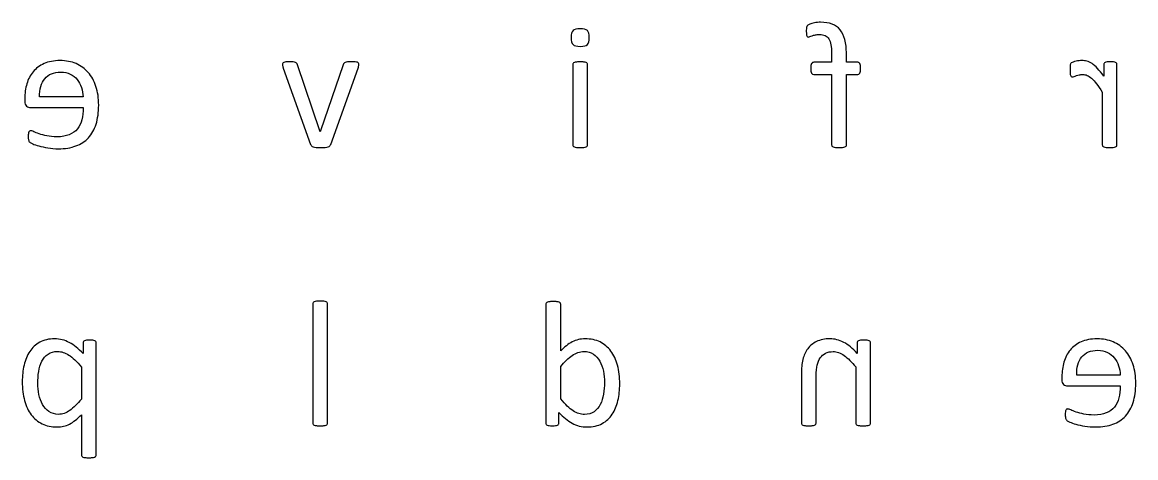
# Model space of a CAD drawing. Extents: x 4 to 604, y -23 to 293.
# Drawn here: x 454 to 518.4, y 33.3 to 58.5 of the extents above; entities that cross this region are included whole.
import ezdxf

# ---------------------------------------------------------------- set-up
doc = ezdxf.new("R2010")
doc.units = 0
doc.layers.add('Layer_1', color=7, linetype='CONTINUOUS')

msp = doc.modelspace()

# ---------------------------------------------------------------- linework, layer by layer
at = {"layer": 'Layer_1', "color": 1}
for p, q in [((499.360134, 57.945436), (499.360472, 57.945453)), ((485.766872, 57.605118), (485.766872, 57.605118)), ((500.824444, 56.676912), (500.824444, 56.171567)), ((501.680028, 56.171567), (501.680028, 56.651131)), ((469.08291, 56.047799), (469.08243, 56.047827)), ((471.243124, 52.206159), (469.94905, 56.03235)), ((472.588788, 56.03235), (471.279248, 52.206159)), ((485.864803, 56.037515), (485.864803, 51.396579)), ((486.715449, 51.396579), (486.715449, 56.037515)), ((500.824444, 56.171567), (499.78818, 56.171567)), ((502.334756, 56.171567), (501.680028, 56.171567)), ((516.552095, 56.037517), (516.552095, 55.362002)), ((517.320332, 51.396582), (517.320332, 56.037517)), ((469.123917, 55.83125), (470.706676, 51.422363)), ((471.87183, 51.422354), (473.449452, 55.831241)), ((499.788095, 55.465128), (500.824359, 55.465128)), ((500.824359, 55.465128), (500.824359, 51.396576)), ((501.680141, 51.396576), (501.680141, 55.465128)), ((501.680141, 55.465128), (502.334869, 55.465128)), ((514.608346, 55.733279), (514.608628, 55.733273)), ((454.187362, 54.072867), (454.187278, 53.918153)), ((457.559015, 54.170826), (455.043117, 54.170826)), ((516.469658, 54.449286), (516.469658, 51.396582)), ((454.517252, 53.546878), (457.559015, 53.546878)), ((471.258646, 52.144276), (471.243124, 52.206159)), ((471.279248, 52.206159), (471.258646, 52.144276)), ((470.834579, 42.190592), (470.834579, 35.301381)), ((471.685225, 35.301381), (471.685225, 42.190592)), ((484.306372, 42.169964), (484.306287, 35.301381)), ((485.162154, 39.473065), (485.162154, 42.169964)), ((457.561075, 39.942316), (457.561075, 39.318368)), ((458.30871, 33.460476), (458.30871, 39.942316)), ((502.302103, 39.942316), (502.302103, 39.328683)), ((503.07034, 35.301381), (503.07034, 39.942316)), ((457.458036, 38.534564), (457.458036, 36.688506)), ((485.162126, 36.709131), (485.162126, 38.565507)), ((499.074722, 38.132352), (499.074863, 35.301381)), ((499.925481, 35.301381), (499.925481, 38.018907)), ((502.219694, 38.544879), (502.219694, 35.301381)), ((514.134834, 37.977669), (514.134721, 37.822957)), ((517.506458, 38.075628), (514.99056, 38.075628)), ((454.039845, 37.694041), (454.039901, 37.694041)), ((454.936973, 37.596068), (454.936973, 37.596068)), ((514.464695, 37.451683), (517.506458, 37.451683)), ((457.458036, 35.780944), (457.458036, 33.460476)), ((485.064167, 35.301381), (485.064167, 35.915017))]:
    msp.add_line(p, q, dxfattribs=at)
for points in [[(485.877701, 58.004753), (485.803815, 57.934274), (485.766872, 57.801062), (485.766872, 57.605118)], [(486.287572, 58.110465), (486.088238, 58.110459), (485.951586, 58.075218), (485.877701, 58.004753)], [(486.705148, 58.002176), (486.629569, 58.07436), (486.490349, 58.110459), (486.287572, 58.110465)], [(486.818601, 57.594803), (486.818601, 57.794184), (486.780784, 57.929975), (486.705148, 58.002176)], [(499.367754, 58.113025), (499.362674, 58.066608), (499.360134, 58.010745), (499.360134, 57.945436)], [(499.360472, 57.945453), (499.360472, 57.880129), (499.363859, 57.827704), (499.370632, 57.788176)], [(499.396117, 58.231626), (499.382288, 58.198961), (499.372975, 58.159428), (499.367754, 58.113025)], [(499.447679, 58.311554), (499.427077, 58.290924), (499.409861, 58.264279), (499.396117, 58.231626)], [(499.571405, 58.381167), (499.509542, 58.355372), (499.468309, 58.332173), (499.447679, 58.311554)], [(499.834323, 58.453362), (499.720926, 58.43101), (499.633268, 58.406942), (499.571405, 58.381167)], [(500.1849, 58.486879), (500.064645, 58.48687), (499.947748, 58.475703), (499.834323, 58.453362)], [(500.847416, 58.381167), (500.660077, 58.451635), (500.439238, 58.48687), (500.1849, 58.486879)], [(501.313986, 58.053724), (501.19026, 58.201541), (501.034727, 58.310688), (500.847416, 58.381167)], [(501.589802, 57.48392), (501.52966, 57.715961), (501.437712, 57.905893), (501.313986, 58.053724)], [(485.766872, 57.605118), (485.766872, 57.405722), (485.80469, 57.269934), (485.880269, 57.197747)], [(486.707744, 57.195168), (486.78163, 57.265636), (486.818601, 57.398847), (486.818601, 57.594803)], [(499.370632, 57.788176), (499.377406, 57.748636), (499.385308, 57.716836), (499.393774, 57.692782)], [(499.393774, 57.692782), (499.402241, 57.668708), (499.41353, 57.652379), (499.427274, 57.643791)], [(499.427274, 57.643791), (499.441103, 57.635183), (499.458206, 57.630893), (499.478836, 57.630893)], [(499.478836, 57.630893), (499.502825, 57.630888), (499.532966, 57.638626), (499.569034, 57.654092)], [(499.569034, 57.654092), (499.605131, 57.669558), (499.64896, 57.686745), (499.700522, 57.70566)], [(499.700522, 57.70566), (499.752084, 57.724568), (499.813072, 57.741747), (499.883543, 57.757227)], [(499.883543, 57.757227), (499.954014, 57.772693), (500.035632, 57.780426), (500.128427, 57.780426)], [(500.128427, 57.780426), (500.255596, 57.78042), (500.363885, 57.759795), (500.453237, 57.718546)], [(500.453237, 57.718546), (500.542588, 57.677285), (500.614781, 57.612831), (500.669758, 57.525176)], [(500.669758, 57.525176), (500.724763, 57.437506), (500.764274, 57.324058), (500.788347, 57.184835)], [(501.680028, 56.651131), (501.680028, 56.974272), (501.649944, 57.251869), (501.589802, 57.48392)], [(485.880269, 57.197747), (485.955904, 57.125546), (486.095068, 57.089453), (486.297873, 57.089458)], [(486.297873, 57.089458), (486.497235, 57.089453), (486.633859, 57.124688), (486.707744, 57.195168)], [(500.788347, 57.184835), (500.812336, 57.045607), (500.824444, 56.876296), (500.824444, 56.676912)], [(455.298415, 56.094253), (455.042355, 55.977365), (454.831817, 55.820091), (454.666858, 55.622425)], [(456.228986, 56.269577), (455.864637, 56.269572), (455.554475, 56.211132), (455.298415, 56.094253)], [(457.151825, 56.091673), (456.876884, 56.210271), (456.569262, 56.269572), (456.228986, 56.269577)], [(457.855546, 55.58117), (457.661377, 55.8029), (457.426794, 55.973066), (457.151825, 56.091673)], [(469.08243, 56.047827), (469.08243, 56.034083), (469.08243, 56.019461), (469.085253, 56.003995)], [(469.100972, 56.117412), (469.088837, 56.098503), (469.08291, 56.075296), (469.08291, 56.047799)], [(469.085253, 56.003995), (469.088075, 55.988529), (469.089486, 55.972191), (469.092873, 55.95501)], [(469.162836, 56.1664), (469.133626, 56.152656), (469.112995, 56.136315), (469.100972, 56.117412)], [(469.284022, 56.192195), (469.23246, 56.188752), (469.192074, 56.180172), (469.162836, 56.1664)], [(469.479912, 56.19736), (469.400862, 56.197357), (469.335556, 56.195666), (469.284022, 56.192195)], [(469.704166, 56.189627), (469.647468, 56.194763), (469.572735, 56.19736), (469.479912, 56.19736)], [(469.838222, 56.161266), (469.805597, 56.17501), (469.760893, 56.184465), (469.704166, 56.189627)], [(469.912982, 56.109699), (469.895767, 56.130329), (469.870875, 56.147508), (469.838222, 56.161266)], [(469.94905, 56.03235), (469.942277, 56.063284), (469.930141, 56.089068), (469.912982, 56.109699)], [(472.632588, 56.109699), (472.617066, 56.089068), (472.602532, 56.063284), (472.588788, 56.03235)], [(472.704753, 56.161266), (472.6721, 56.147522), (472.648082, 56.130321), (472.632588, 56.109699)], [(472.843973, 56.189627), (472.783831, 56.184462), (472.737406, 56.175008), (472.704753, 56.161266)], [(473.083692, 56.19736), (472.984012, 56.197357), (472.904114, 56.19482), (472.843973, 56.189627)], [(473.282179, 56.192195), (473.228896, 56.195638), (473.162771, 56.197331), (473.083692, 56.19736)], [(473.41107, 56.168996), (473.378417, 56.181019), (473.335463, 56.188752), (473.282179, 56.192195)], [(473.480694, 56.120008), (473.466866, 56.140639), (473.443752, 56.156962), (473.41107, 56.168996)], [(473.501297, 56.047819), (473.501297, 56.075307), (473.494523, 56.099381), (473.480694, 56.120008)], [(473.482952, 55.93953), (473.491419, 55.970464), (473.496781, 55.993669), (473.498474, 56.009146)], [(473.498474, 56.009146), (473.501297, 56.024611), (473.501297, 56.0375), (473.501297, 56.047819)], [(485.885405, 56.104548), (485.871576, 56.083918), (485.864803, 56.061571), (485.864803, 56.037515)], [(485.952433, 56.156116), (485.921502, 56.142371), (485.89915, 56.12517), (485.885405, 56.104548)], [(486.081324, 56.187056), (486.026319, 56.180169), (485.983365, 56.169868), (485.952433, 56.156116)], [(486.292708, 56.197357), (486.206772, 56.197354), (486.136301, 56.193914), (486.081324, 56.187056)], [(486.498928, 56.187056), (486.443923, 56.193914), (486.375174, 56.197357), (486.292708, 56.197357)], [(486.630387, 56.156116), (486.597734, 56.16986), (486.553905, 56.180161), (486.498928, 56.187056)], [(486.697387, 56.104548), (486.685251, 56.125178), (486.663012, 56.142357), (486.630387, 56.156116)], [(486.715449, 56.037515), (486.715449, 56.06156), (486.709522, 56.083918), (486.697387, 56.104548)], [(499.666994, 56.091653), (499.651472, 56.062426), (499.639618, 56.025472), (499.630926, 55.980785)], [(499.718556, 56.153533), (499.699647, 56.141511), (499.682488, 56.120869), (499.666994, 56.091653)], [(499.78818, 56.171567), (499.760804, 56.171562), (499.737465, 56.165556), (499.718556, 56.153533)], [(502.406948, 56.153533), (502.386346, 56.165556), (502.362272, 56.171567), (502.334756, 56.171567)], [(502.45851, 56.091653), (502.444681, 56.120869), (502.427579, 56.141497), (502.406948, 56.153533)], [(502.489442, 55.980785), (502.482668, 56.025472), (502.472226, 56.062426), (502.45851, 56.091653)], [(514.621328, 56.027205), (514.616248, 56.003131), (514.612862, 55.967899), (514.611168, 55.921493)], [(514.639391, 56.086506), (514.632617, 56.07104), (514.626408, 56.051264), (514.621328, 56.027205)], [(514.680623, 56.135494), (514.660021, 56.118306), (514.646249, 56.101971), (514.639391, 56.086506)], [(514.786316, 56.187061), (514.736475, 56.169874), (514.701254, 56.152678), (514.680623, 56.135494)], [(514.953871, 56.23347), (514.892036, 56.219726), (514.836156, 56.204243), (514.786316, 56.187061)], [(515.131756, 56.26183), (515.075029, 56.256666), (515.015734, 56.247211), (514.953871, 56.23347)], [(515.283817, 56.269563), (515.239141, 56.269558), (515.188482, 56.267023), (515.131756, 56.26183)], [(515.580263, 56.230888), (515.482332, 56.256654), (515.383526, 56.269558), (515.283817, 56.269563)], [(515.876709, 56.091659), (515.777028, 56.158692), (515.678251, 56.205101), (515.580263, 56.230888)], [(516.193786, 55.815784), (516.082082, 55.932661), (515.976418, 56.02462), (515.876709, 56.091659)], [(516.570158, 56.10713), (516.558022, 56.088221), (516.552095, 56.065014), (516.552095, 56.037517)], [(516.629424, 56.158695), (516.602049, 56.143229), (516.58218, 56.126034), (516.570158, 56.10713)], [(516.745446, 56.189635), (516.695605, 56.184471), (516.656913, 56.174169), (516.629424, 56.158695)], [(516.933603, 56.197368), (516.857996, 56.197365), (516.795286, 56.194828), (516.745446, 56.189635)], [(517.124386, 56.189635), (517.076267, 56.194772), (517.012654, 56.197368), (516.933603, 56.197368)], [(517.242947, 56.158695), (517.211987, 56.174161), (517.172476, 56.184462), (517.124386, 56.189635)], [(517.30481, 56.10713), (517.29465, 56.126039), (517.273879, 56.143221), (517.242947, 56.158695)], [(517.320332, 56.037517), (517.320332, 56.065006), (517.315252, 56.088216), (517.30481, 56.10713)], [(454.666858, 55.622425), (454.501871, 55.424751), (454.380741, 55.192702), (454.303384, 54.926284)], [(455.339563, 55.22277), (455.547532, 55.47716), (455.856001, 55.604354), (456.264998, 55.60436)], [(456.264998, 55.60436), (456.474632, 55.604354), (456.658557, 55.564821), (456.816629, 55.485759)], [(456.816629, 55.485759), (456.974758, 55.406686), (457.107064, 55.301835), (457.213631, 55.171205)], [(458.301513, 54.771584), (458.198418, 55.089572), (458.049771, 55.359433), (457.855546, 55.58117)], [(469.092873, 55.95501), (469.096259, 55.937822), (469.100493, 55.918905), (469.105855, 55.898286)], [(469.105855, 55.898286), (469.110935, 55.877655), (469.117144, 55.855309), (469.123917, 55.83125)], [(473.449452, 55.831241), (473.463281, 55.872491), (473.474288, 55.908584), (473.482952, 55.93953)], [(499.630926, 55.980785), (499.622177, 55.936092), (499.617944, 55.88109), (499.617944, 55.815778)], [(499.617944, 55.815778), (499.617944, 55.692012), (499.633466, 55.602633), (499.664341, 55.547633)], [(499.664341, 55.547633), (499.695272, 55.492625), (499.736533, 55.465123), (499.788095, 55.465128)], [(502.334869, 55.465128), (502.389874, 55.465123), (502.431135, 55.492617), (502.458623, 55.547633)], [(502.458623, 55.547633), (502.485999, 55.602633), (502.499884, 55.692012), (502.499884, 55.815778)], [(502.499884, 55.815778), (502.499884, 55.88109), (502.496497, 55.936092), (502.489442, 55.980785)], [(514.611168, 55.921493), (514.608346, 55.875082), (514.608346, 55.812341), (514.608346, 55.733279)], [(514.608628, 55.733273), (514.608628, 55.657641), (514.611451, 55.594042), (514.613708, 55.54248)], [(514.613708, 55.54248), (514.617095, 55.490909), (514.623868, 55.450518), (514.634311, 55.421302)], [(514.634311, 55.421302), (514.644471, 55.392072), (514.657453, 55.369732), (514.672947, 55.354263)], [(514.672947, 55.354263), (514.688469, 55.338797), (514.70989, 55.331064), (514.737406, 55.331064)], [(514.737406, 55.331064), (514.764782, 55.331059), (514.798423, 55.338797), (514.837934, 55.354263)], [(514.837934, 55.354263), (514.877473, 55.369729), (514.922149, 55.385197), (514.971961, 55.400674)], [(514.971961, 55.400674), (515.021802, 55.41614), (515.077682, 55.430751), (515.139545, 55.444504)], [(515.139545, 55.444504), (515.201408, 55.458248), (515.268408, 55.465134), (515.3406, 55.465134)], [(515.3406, 55.465134), (515.426537, 55.465128), (515.510724, 55.447947), (515.593217, 55.413566)], [(515.593217, 55.413566), (515.675711, 55.379186), (515.762522, 55.322465), (515.853567, 55.243401)], [(516.552095, 55.362002), (516.424926, 55.547636), (516.305518, 55.698893), (516.193786, 55.815784)], [(454.303384, 54.926284), (454.226055, 54.659855), (454.187391, 54.375384), (454.187362, 54.072867)], [(455.043117, 54.170826), (455.032957, 54.617728), (455.131622, 54.968375), (455.339563, 55.22277)], [(457.213631, 55.171205), (457.320142, 55.040567), (457.402664, 54.888447), (457.461084, 54.714846)], [(457.461084, 54.714846), (457.519532, 54.541237), (457.552157, 54.359898), (457.559015, 54.170826)], [(458.456171, 53.696436), (458.456171, 54.09521), (458.404609, 54.453593), (458.301513, 54.771584)], [(515.853567, 55.243401), (515.944668, 55.164327), (516.04006, 55.059479), (516.139712, 54.928847)], [(516.139712, 54.928847), (516.239393, 54.798209), (516.349347, 54.638358), (516.469658, 54.449286)], [(454.187278, 53.918153), (454.187306, 53.784077), (454.220806, 53.688683), (454.287834, 53.631962)], [(454.287834, 53.631962), (454.354861, 53.575239), (454.431344, 53.546875), (454.517252, 53.546878)], [(457.559015, 53.546878), (457.559015, 53.289045), (457.533333, 53.057), (457.481714, 52.850737)], [(458.306678, 52.592927), (458.406331, 52.909194), (458.456171, 53.277031), (458.456171, 53.696436)], [(457.481714, 52.850737), (457.430152, 52.644473), (457.344216, 52.467429), (457.223932, 52.319609)], [(454.414156, 52.139142), (454.403996, 52.115069), (454.396094, 52.081561), (454.391014, 52.038592)], [(454.457985, 52.193287), (454.439076, 52.181264), (454.424486, 52.163207), (454.414156, 52.139142)], [(454.522417, 52.211321), (454.498428, 52.211318), (454.476866, 52.205309), (454.457985, 52.193287)], [(454.705438, 52.157176), (454.624666, 52.19327), (454.563649, 52.211318), (454.522417, 52.211321)], [(455.014782, 52.035996), (454.889334, 52.080686), (454.78621, 52.12108), (454.705438, 52.157176)], [(457.223932, 52.319609), (457.103621, 52.171784), (456.947242, 52.058339), (456.754766, 51.979275)], [(457.863279, 51.803964), (458.059226, 52.013666), (458.206997, 52.276652), (458.306678, 52.592927)], [(454.391014, 52.038592), (454.385934, 51.995618), (454.383394, 51.943193), (454.383394, 51.881315)], [(454.383394, 51.881315), (454.383394, 51.836623), (454.386216, 51.79795), (454.388474, 51.765291)], [(454.388474, 51.765291), (454.391861, 51.732632), (454.396094, 51.703414), (454.401456, 51.67763)], [(454.401456, 51.67763), (454.406536, 51.651835), (454.415285, 51.628642), (454.427138, 51.608014)], [(454.427138, 51.608014), (454.439274, 51.587384), (454.454514, 51.567623), (454.473508, 51.548714)], [(454.473508, 51.548714), (454.492416, 51.529805), (454.548268, 51.498865), (454.641091, 51.455896)], [(455.460721, 51.914815), (455.288876, 51.950911), (455.140229, 51.991303), (455.014782, 52.035996)], [(456.048449, 51.860671), (455.828513, 51.860671), (455.632566, 51.878705), (455.460721, 51.914815)], [(456.754766, 51.979275), (456.562291, 51.900205), (456.326861, 51.860671), (456.048449, 51.860671)], [(457.138955, 51.329557), (457.425947, 51.436127), (457.667388, 51.594264), (457.863279, 51.803964)], [(454.641091, 51.455896), (454.733886, 51.412922), (454.854169, 51.370812), (455.001969, 51.329557)], [(455.001969, 51.329557), (455.149768, 51.288307), (455.320739, 51.251353), (455.514936, 51.218691)], [(455.514936, 51.218691), (455.709133, 51.186033), (455.916199, 51.169706), (456.136192, 51.169706)], [(456.136192, 51.169706), (456.5177, 51.169706), (456.851964, 51.22299), (457.138955, 51.329557)], [(470.706676, 51.422363), (470.720505, 51.384545), (470.738454, 51.353605), (470.760806, 51.32954)], [(470.760806, 51.32954), (470.783102, 51.305495), (470.816658, 51.286572), (470.861362, 51.272819)], [(470.861362, 51.272819), (470.906038, 51.259075), (470.962764, 51.24962), (471.031457, 51.244458)], [(471.031457, 51.244458), (471.100206, 51.239294), (471.186143, 51.236725), (471.289239, 51.236725)], [(471.289239, 51.236725), (471.392363, 51.236725), (471.4783, 51.240169), (471.547021, 51.247027)], [(471.547021, 51.247027), (471.61577, 51.253913), (471.671622, 51.264214), (471.714604, 51.277969)], [(471.714604, 51.277969), (471.757558, 51.291714), (471.791086, 51.310628), (471.815132, 51.33469)], [(471.815132, 51.33469), (471.839121, 51.358764), (471.858086, 51.387974), (471.87183, 51.422354)], [(485.864803, 51.396579), (485.864803, 51.369091), (485.871576, 51.345872), (485.885405, 51.326963)], [(485.885405, 51.326963), (485.899234, 51.308054), (485.921502, 51.291728), (485.952433, 51.277978)], [(485.952433, 51.277978), (485.983365, 51.264234), (486.026319, 51.253904), (486.081324, 51.247035)], [(486.081324, 51.247035), (486.136301, 51.240149), (486.206772, 51.236734), (486.292708, 51.236734)], [(486.292708, 51.236734), (486.375174, 51.236734), (486.443923, 51.240177), (486.498928, 51.247035)], [(486.498928, 51.247035), (486.553905, 51.253921), (486.597734, 51.264222), (486.630387, 51.277978)], [(486.630387, 51.277978), (486.663012, 51.291722), (486.685364, 51.308057), (486.697387, 51.326963)], [(486.697387, 51.326963), (486.709522, 51.345872), (486.715449, 51.369076), (486.715449, 51.396579)], [(500.824359, 51.396576), (500.824359, 51.369088), (500.831132, 51.345869), (500.844961, 51.32696)], [(500.844961, 51.32696), (500.85879, 51.308052), (500.881932, 51.291725), (500.914585, 51.277975)], [(500.914585, 51.277975), (500.94721, 51.264231), (500.991039, 51.253902), (501.046044, 51.247032)], [(501.046044, 51.247032), (501.101021, 51.240146), (501.169771, 51.236731), (501.252236, 51.236731)], [(501.252236, 51.236731), (501.334758, 51.236731), (501.403479, 51.240174), (501.458484, 51.247032)], [(501.458484, 51.247032), (501.513461, 51.253918), (501.55729, 51.26422), (501.589943, 51.277975)], [(501.589943, 51.277975), (501.622596, 51.291719), (501.645795, 51.308054), (501.659539, 51.32696)], [(501.659539, 51.32696), (501.673368, 51.345869), (501.680141, 51.369074), (501.680141, 51.396576)], [(516.469658, 51.396582), (516.469658, 51.369093), (516.476432, 51.345875), (516.49026, 51.326966)], [(516.49026, 51.326966), (516.504089, 51.308057), (516.526357, 51.291731), (516.557288, 51.277981)], [(516.557288, 51.277981), (516.58822, 51.264237), (516.631174, 51.253907), (516.686179, 51.247038)], [(516.686179, 51.247038), (516.741156, 51.240152), (516.811627, 51.236737), (516.897535, 51.236737)], [(516.897535, 51.236737), (516.980029, 51.236737), (517.048778, 51.24018), (517.103783, 51.247038)], [(517.103783, 51.247038), (517.158788, 51.253924), (517.202589, 51.264225), (517.235242, 51.277981)], [(517.235242, 51.277981), (517.267896, 51.291725), (517.290219, 51.30806), (517.30227, 51.326966)], [(517.30227, 51.326966), (517.314406, 51.345875), (517.320332, 51.369079), (517.320332, 51.396582)], [(470.855181, 42.262784), (470.841352, 42.242154), (470.834579, 42.218086), (470.834579, 42.190592)], [(470.922209, 42.314349), (470.891277, 42.300605), (470.868925, 42.283403), (470.855181, 42.262784)], [(471.051072, 42.345292), (470.996095, 42.338406), (470.95314, 42.328104), (470.922209, 42.314349)], [(471.262456, 42.355593), (471.176548, 42.355584), (471.106077, 42.35215), (471.051072, 42.345292)], [(471.468704, 42.345292), (471.413699, 42.35215), (471.34495, 42.355593), (471.262456, 42.355593)], [(471.600135, 42.314349), (471.567482, 42.328093), (471.523681, 42.338394), (471.468704, 42.345292)], [(471.667163, 42.262784), (471.655027, 42.283415), (471.632788, 42.300591), (471.600135, 42.314349)], [(471.685225, 42.190592), (471.685225, 42.21808), (471.679298, 42.242151), (471.667163, 42.262784)], [(484.329514, 42.23958), (484.313992, 42.217228), (484.306372, 42.194021), (484.306372, 42.169964)], [(484.399138, 42.291147), (484.368207, 42.279097), (484.34498, 42.261918), (484.329514, 42.23958)], [(484.528001, 42.322085), (484.472996, 42.313477), (484.430042, 42.303176), (484.399138, 42.291147)], [(484.739357, 42.334982), (484.653477, 42.334974), (484.583006, 42.330692), (484.528001, 42.322085)], [(484.943037, 42.322085), (484.889754, 42.330664), (484.821879, 42.334982), (484.739357, 42.334982)], [(485.074496, 42.291147), (485.040122, 42.30317), (484.996292, 42.313471), (484.943037, 42.322085)], [(485.144092, 42.23958), (485.131957, 42.261904), (485.108871, 42.279105), (485.074496, 42.291147)], [(485.162154, 42.169964), (485.162154, 42.194009), (485.156228, 42.217228), (485.144092, 42.23958)], [(455.050313, 39.978413), (454.81319, 39.847772), (454.619868, 39.669012), (454.470318, 39.442128)], [(455.911317, 40.174362), (455.574513, 40.174359), (455.287521, 40.109042), (455.050313, 39.978413)], [(456.35212, 40.120218), (456.2129, 40.156309), (456.066003, 40.174359), (455.911317, 40.174362)], [(456.759395, 39.960364), (456.627089, 40.030833), (456.491312, 40.084119), (456.35212, 40.120218)], [(457.1538, 39.694799), (457.023188, 39.801366), (456.891729, 39.889888), (456.759395, 39.960364)], [(457.579137, 40.017085), (457.567002, 39.998177), (457.561075, 39.973251), (457.561075, 39.942316)], [(457.643569, 40.066074), (457.612637, 40.052329), (457.59116, 40.035989), (457.579137, 40.017085)], [(457.75959, 40.094437), (457.713193, 40.089272), (457.674528, 40.079818), (457.643569, 40.066074)], [(457.937447, 40.10217), (457.865254, 40.102164), (457.805988, 40.09963), (457.75959, 40.094437)], [(458.112735, 40.094437), (458.064644, 40.099573), (458.006196, 40.10217), (457.937447, 40.10217)], [(458.231325, 40.066074), (458.200393, 40.079818), (458.160854, 40.089272), (458.112735, 40.094437)], [(458.293188, 40.017085), (458.283028, 40.035994), (458.262256, 40.052321), (458.231325, 40.066074)], [(458.30871, 39.942316), (458.30871, 39.973251), (458.30363, 39.998177), (458.293188, 40.017085)], [(485.829779, 39.996461), (485.604651, 39.877854), (485.382118, 39.70339), (485.162154, 39.473065)], [(486.574761, 40.174362), (486.303235, 40.174359), (486.054908, 40.115059), (485.829779, 39.996461)], [(487.438333, 39.991302), (487.189131, 40.11334), (486.901292, 40.174359), (486.574761, 40.174362)], [(488.064697, 39.467909), (487.896295, 39.694796), (487.687507, 39.86926), (487.438333, 39.991302)], [(499.953732, 40.017085), (499.742375, 39.912231), (499.571377, 39.772145), (499.440764, 39.596823)], [(500.73481, 40.174362), (500.425466, 40.174359), (500.165116, 40.121934), (499.953732, 40.017085)], [(501.521024, 39.97068), (501.261521, 40.106465), (500.99945, 40.174359), (500.73481, 40.174362)], [(502.302103, 39.328683), (502.040906, 39.620885), (501.780528, 39.834883), (501.521024, 39.97068)], [(502.320165, 40.011929), (502.308029, 39.99302), (502.302103, 39.969813), (502.302103, 39.942316)], [(502.379432, 40.063497), (502.351774, 40.048031), (502.332159, 40.030833), (502.320165, 40.011929)], [(502.495425, 40.094437), (502.445584, 40.089272), (502.40692, 40.078971), (502.379432, 40.063497)], [(502.683611, 40.10217), (502.607975, 40.102164), (502.545265, 40.09963), (502.495425, 40.094437)], [(502.874365, 40.094437), (502.826246, 40.099573), (502.762661, 40.10217), (502.683611, 40.10217)], [(502.992926, 40.063497), (502.961995, 40.078963), (502.922484, 40.089264), (502.874365, 40.094437)], [(503.054818, 40.011929), (503.044375, 40.030838), (503.023886, 40.04802), (502.992926, 40.063497)], [(503.07034, 39.942316), (503.07034, 39.969805), (503.06526, 39.99302), (503.054818, 40.011929)], [(515.245858, 39.999054), (514.989798, 39.882166), (514.779288, 39.72489), (514.614329, 39.527224)], [(516.176458, 40.174376), (515.812109, 40.174374), (515.501918, 40.115931), (515.245858, 39.999054)], [(517.099296, 39.996475), (516.824355, 40.115073), (516.516733, 40.174374), (516.176458, 40.174376)], [(517.803017, 39.485971), (517.608848, 39.707699), (517.374265, 39.877868), (517.099296, 39.996475)], [(454.470318, 39.442128), (454.320825, 39.215233), (454.21169, 38.951386), (454.142969, 38.650591)], [(455.176721, 38.874904), (455.264379, 39.046786), (455.382066, 39.184293), (455.529865, 39.287428)], [(455.529865, 39.287428), (455.677665, 39.390558), (455.861533, 39.442123), (456.081525, 39.442128)], [(456.081525, 39.442128), (456.191479, 39.442123), (456.299768, 39.425788), (456.406306, 39.39314)], [(456.406306, 39.39314), (456.512845, 39.360476), (456.621134, 39.308911), (456.731088, 39.238443)], [(457.561075, 39.318368), (457.42019, 39.46275), (457.284413, 39.588226), (457.1538, 39.694799)], [(485.829751, 39.217815), (486.044579, 39.367351), (486.268832, 39.442123), (486.502541, 39.442128)], [(486.502541, 39.442128), (486.71909, 39.442123), (486.902986, 39.390558), (487.0542, 39.287428)], [(487.0542, 39.287428), (487.205443, 39.184293), (487.328295, 39.048504), (487.422839, 38.880057)], [(488.446233, 38.645432), (488.360297, 38.966858), (488.233127, 39.241017), (488.064697, 39.467909)], [(499.440764, 39.596823), (499.310152, 39.421495), (499.216511, 39.216094), (499.159784, 38.98061)], [(500.167769, 39.07601), (500.246848, 39.192887), (500.349097, 39.282269), (500.474544, 39.344149)], [(500.474544, 39.344149), (500.599992, 39.406026), (500.745196, 39.436966), (500.910183, 39.436972)], [(500.910183, 39.436972), (501.123289, 39.436966), (501.336366, 39.361336), (501.549472, 39.210082)], [(514.614329, 39.527224), (514.449342, 39.329553), (514.328212, 39.097507), (514.250855, 38.831083)], [(515.287006, 39.127575), (515.494947, 39.381964), (515.803416, 39.509159), (516.212441, 39.509162)], [(516.212441, 39.509162), (516.422076, 39.509159), (516.605943, 39.469625), (516.764072, 39.390561)], [(516.764072, 39.390561), (516.922173, 39.311488), (517.054507, 39.206636), (517.161074, 39.07601)], [(518.248985, 38.676389), (518.145861, 38.994374), (517.997242, 39.264232), (517.803017, 39.485971)], [(454.142969, 38.650591), (454.07422, 38.349784), (454.039845, 38.030935), (454.039845, 37.694041)], [(454.991131, 38.284472), (455.027199, 38.5062), (455.089062, 38.703011), (455.176721, 38.874904)], [(456.731088, 39.238443), (456.841098, 39.167963), (456.956245, 39.075146), (457.076528, 38.959985)], [(457.076528, 38.959985), (457.196839, 38.844819), (457.32398, 38.703011), (457.458036, 38.534564)], [(485.162126, 38.565507), (485.392391, 38.850833), (485.614924, 39.068271), (485.829751, 39.217815)], [(487.422839, 38.880057), (487.517327, 38.711607), (487.586076, 38.520811), (487.629031, 38.307674)], [(488.575124, 37.565128), (488.575124, 37.963899), (488.53217, 38.324003), (488.446233, 38.645432)], [(499.159784, 38.98061), (499.103086, 38.745124), (499.074722, 38.462371), (499.074722, 38.132352)], [(499.925481, 38.018907), (499.925481, 38.283609), (499.946083, 38.496749), (499.987344, 38.658324)], [(499.987344, 38.658324), (500.028605, 38.819896), (500.088718, 38.959122), (500.167769, 39.07601)], [(501.549472, 39.210082), (501.762578, 39.058817), (501.985986, 38.837083), (502.219694, 38.544879)], [(514.250855, 38.831083), (514.173526, 38.564657), (514.134834, 38.280185), (514.134834, 37.977669)], [(514.99056, 38.075628), (514.9804, 38.52253), (515.079065, 38.87318), (515.287006, 39.127575)], [(517.161074, 39.07601), (517.267585, 38.945372), (517.350079, 38.793251), (517.408527, 38.619648)], [(517.408527, 38.619648), (517.466947, 38.446042), (517.4996, 38.264703), (517.506458, 38.075628)], [(518.403642, 37.601238), (518.403642, 38.000009), (518.35208, 38.358392), (518.248985, 38.676389)], [(454.936973, 37.596068), (454.936973, 37.833267), (454.955035, 38.062736), (454.991131, 38.284472)], [(487.629031, 38.307674), (487.672013, 38.094534), (487.69349, 37.877957), (487.69349, 37.657945)], [(454.039901, 37.694041), (454.039901, 37.288386), (454.08373, 36.923989), (454.171389, 36.600842)], [(455.004001, 36.951492), (454.959325, 37.164632), (454.936973, 37.379487), (454.936973, 37.596068)], [(487.69349, 37.657945), (487.69349, 37.424177), (487.675428, 37.195569), (487.63936, 36.972119)], [(488.472, 36.603421), (488.54075, 36.907657), (488.575124, 37.228228), (488.575124, 37.565128)], [(514.134721, 37.822957), (514.134721, 37.688882), (514.168249, 37.593485), (514.235277, 37.536767)], [(514.235277, 37.536767), (514.302304, 37.48004), (514.378758, 37.45168), (514.464695, 37.451683)], [(517.506458, 37.451683), (517.506458, 37.19385), (517.480776, 36.961801), (517.429157, 36.755542)], [(518.254149, 36.497726), (518.353802, 36.813996), (518.403642, 37.18183), (518.403642, 37.601238)], [(455.212789, 36.373952), (455.118272, 36.545837), (455.048676, 36.738349), (455.004001, 36.951492)], [(457.458036, 36.688506), (457.224328, 36.403171), (457.002614, 36.184877), (456.792979, 36.033618)], [(485.543606, 36.283712), (485.423323, 36.398875), (485.296154, 36.540681), (485.162126, 36.709131)], [(487.63936, 36.972119), (487.603264, 36.748664), (487.540526, 36.550138), (487.451174, 36.376532)], [(517.429157, 36.755542), (517.377595, 36.549277), (517.291659, 36.372233), (517.171347, 36.224411)], [(454.171389, 36.600842), (454.259019, 36.277697), (454.38791, 36.003536), (454.558033, 35.778367)], [(455.583967, 35.961428), (455.431059, 36.064555), (455.307305, 36.202065), (455.212789, 36.373952)], [(485.889046, 36.002678), (485.779064, 36.07487), (485.663917, 36.168548), (485.543606, 36.283712)], [(487.451174, 36.376532), (487.361823, 36.202926), (487.243233, 36.063697), (487.095433, 35.958846)], [(488.144622, 35.809305), (488.294144, 36.034476), (488.403251, 36.299183), (488.472, 36.603421)], [(514.361599, 36.043944), (514.351439, 36.019871), (514.343537, 35.986362), (514.338457, 35.943391)], [(514.4054, 36.098088), (514.386491, 36.086066), (514.371872, 36.068006), (514.361599, 36.043944)], [(514.46986, 36.116122), (514.445871, 36.116122), (514.424309, 36.110111), (514.4054, 36.098088)], [(514.652853, 36.061978), (514.572109, 36.098074), (514.511092, 36.116122), (514.46986, 36.116122)], [(514.962196, 35.9408), (514.836777, 35.985487), (514.733653, 36.025882), (514.652853, 36.061978)], [(517.171347, 36.224411), (517.051064, 36.076589), (516.894657, 35.963144), (516.702209, 35.884076)], [(517.81075, 35.708769), (518.006669, 35.918468), (518.154468, 36.181451), (518.254149, 36.497726)], [(454.558033, 35.778367), (454.728185, 35.553196), (454.938694, 35.37959), (455.18959, 35.257549)], [(456.133087, 35.806728), (455.919953, 35.806728), (455.73696, 35.858293), (455.583967, 35.961428)], [(456.792979, 36.033618), (456.583316, 35.882358), (456.363352, 35.806728), (456.133087, 35.806728)], [(456.774917, 35.24466), (456.886649, 35.303099), (456.997477, 35.377013), (457.107459, 35.466393)], [(457.107459, 35.466393), (457.21747, 35.555773), (457.33431, 35.660624), (457.458036, 35.780944)], [(485.064167, 35.915017), (485.308204, 35.650309), (485.561696, 35.444047), (485.824615, 35.296225)], [(486.211259, 35.84798), (486.106414, 35.87892), (485.999028, 35.930485), (485.889046, 36.002678)], [(486.538637, 35.801572), (486.425212, 35.801572), (486.316105, 35.817037), (486.211259, 35.84798)], [(487.095433, 35.958846), (486.947633, 35.853997), (486.762044, 35.801572), (486.538637, 35.801572)], [(487.559463, 35.27302), (487.800057, 35.405374), (487.995129, 35.584134), (488.144622, 35.809305)], [(514.338457, 35.943391), (514.333377, 35.900417), (514.330837, 35.847992), (514.330837, 35.786114)], [(514.330837, 35.786114), (514.330837, 35.741424), (514.333659, 35.702749), (514.335917, 35.670093)], [(514.335917, 35.670093), (514.339304, 35.637434), (514.343819, 35.608213), (514.348899, 35.582429)], [(514.348899, 35.582429), (514.353979, 35.556662), (514.362728, 35.533441), (514.374582, 35.512816)], [(514.374582, 35.512816), (514.386717, 35.492186), (514.401957, 35.472422), (514.420979, 35.453515)], [(514.420979, 35.453515), (514.439888, 35.434607), (514.49574, 35.403669), (514.588562, 35.360695)], [(515.408164, 35.819617), (515.236291, 35.855716), (515.087672, 35.896108), (514.962196, 35.9408)], [(515.995892, 35.765475), (515.775928, 35.765475), (515.580009, 35.783509), (515.408164, 35.819617)], [(516.702209, 35.884076), (516.509734, 35.805009), (516.274304, 35.765475), (515.995892, 35.765475)], [(517.086427, 35.234361), (517.373418, 35.340929), (517.61486, 35.499063), (517.81075, 35.708769)], [(455.18959, 35.257549), (455.440514, 35.13551), (455.727506, 35.074491), (456.050565, 35.074491)], [(456.050565, 35.074491), (456.188036, 35.074491), (456.315233, 35.088235), (456.432073, 35.115743)], [(456.432073, 35.115743), (456.548942, 35.143232), (456.663242, 35.186217), (456.774917, 35.24466)], [(470.834579, 35.301381), (470.834579, 35.273892), (470.841352, 35.250674), (470.855181, 35.231765)], [(470.855181, 35.231765), (470.86901, 35.212856), (470.891277, 35.19653), (470.922209, 35.18278)], [(470.922209, 35.18278), (470.95314, 35.169035), (470.996095, 35.158734), (471.051072, 35.151842)], [(471.051072, 35.151842), (471.106077, 35.144956), (471.176548, 35.141541), (471.262456, 35.141541)], [(471.262456, 35.141541), (471.34495, 35.141541), (471.413699, 35.144984), (471.468704, 35.151842)], [(471.468704, 35.151842), (471.523681, 35.158729), (471.567482, 35.16903), (471.600135, 35.18278)], [(471.600135, 35.18278), (471.632788, 35.196524), (471.65514, 35.212862), (471.667163, 35.231765)], [(471.667163, 35.231765), (471.679298, 35.250674), (471.685225, 35.273881), (471.685225, 35.301381)], [(484.306287, 35.301381), (484.306287, 35.273892), (484.312214, 35.249816), (484.32435, 35.229188)], [(484.32435, 35.229188), (484.336485, 35.208558), (484.357031, 35.192234), (484.386241, 35.180203)], [(484.386241, 35.180203), (484.415423, 35.16818), (484.454087, 35.158726), (484.502206, 35.151842)], [(484.502206, 35.151842), (484.550353, 35.144956), (484.608773, 35.141541), (484.677522, 35.141541)], [(484.677522, 35.141541), (484.749687, 35.141541), (484.809828, 35.144984), (484.857947, 35.151842)], [(484.857947, 35.151842), (484.906094, 35.158729), (484.945605, 35.168183), (484.976509, 35.180203)], [(484.976509, 35.180203), (485.007468, 35.192226), (485.029792, 35.208563), (485.043565, 35.229188)], [(485.043565, 35.229188), (485.057394, 35.249819), (485.064167, 35.273881), (485.064167, 35.301381)], [(485.824615, 35.296225), (486.087561, 35.148405), (486.3754, 35.074491), (486.688158, 35.074491)], [(486.688158, 35.074491), (487.028434, 35.074491), (487.318868, 35.140666), (487.559463, 35.27302)], [(499.074863, 35.301381), (499.074863, 35.273892), (499.081637, 35.250674), (499.095466, 35.231765)], [(499.095466, 35.231765), (499.109294, 35.212856), (499.131562, 35.19653), (499.162493, 35.18278)], [(499.162493, 35.18278), (499.193425, 35.169035), (499.236379, 35.158734), (499.291356, 35.151842)], [(499.291356, 35.151842), (499.346361, 35.144956), (499.41511, 35.141541), (499.497604, 35.141541)], [(499.497604, 35.141541), (499.583512, 35.141541), (499.653983, 35.144984), (499.70896, 35.151842)], [(499.70896, 35.151842), (499.763965, 35.158729), (499.806948, 35.16903), (499.837851, 35.18278)], [(499.837851, 35.18278), (499.868783, 35.196524), (499.891135, 35.212862), (499.904879, 35.231765)], [(499.904879, 35.231765), (499.918708, 35.250674), (499.925481, 35.273881), (499.925481, 35.301381)], [(502.219694, 35.301381), (502.219694, 35.273892), (502.226467, 35.250674), (502.240296, 35.231765)], [(502.240296, 35.231765), (502.254125, 35.212856), (502.276392, 35.19653), (502.307324, 35.18278)], [(502.307324, 35.18278), (502.338227, 35.169035), (502.38121, 35.158734), (502.436186, 35.151842)], [(502.436186, 35.151842), (502.491192, 35.144956), (502.561662, 35.141541), (502.647571, 35.141541)], [(502.647571, 35.141541), (502.730064, 35.141541), (502.798814, 35.144984), (502.853819, 35.151842)], [(502.853819, 35.151842), (502.908768, 35.158729), (502.952597, 35.16903), (502.98525, 35.18278)], [(502.98525, 35.18278), (503.017931, 35.196524), (503.040255, 35.212862), (503.052278, 35.231765)], [(503.052278, 35.231765), (503.064413, 35.250674), (503.07034, 35.273881), (503.07034, 35.301381)], [(514.588562, 35.360695), (514.681329, 35.317727), (514.80164, 35.275614), (514.949412, 35.234361)], [(514.949412, 35.234361), (515.09724, 35.193106), (515.26821, 35.156152), (515.462407, 35.123493)], [(515.462407, 35.123493), (515.656604, 35.090834), (515.863671, 35.074505), (516.083635, 35.074505)], [(516.083635, 35.074505), (516.465171, 35.074505), (516.799435, 35.127791), (517.086427, 35.234361)], [(457.458036, 33.460476), (457.458036, 33.432988), (457.464809, 33.408911), (457.478638, 33.388287)], [(457.478638, 33.388287), (457.492467, 33.367656), (457.514734, 33.350472), (457.545638, 33.336719)], [(457.545638, 33.336719), (457.576569, 33.322975), (457.619552, 33.312674), (457.674557, 33.305782)], [(457.674557, 33.305782), (457.729534, 33.298896), (457.800004, 33.295481), (457.885913, 33.295481)], [(457.885913, 33.295481), (457.968406, 33.295481), (458.037156, 33.298924), (458.092161, 33.305782)], [(458.092161, 33.305782), (458.147138, 33.312668), (458.190967, 33.322969), (458.22362, 33.336719)], [(458.22362, 33.336719), (458.256273, 33.350463), (458.278597, 33.367662), (458.290648, 33.388287)], [(458.290648, 33.388287), (458.302783, 33.408917), (458.30871, 33.432976), (458.30871, 33.460476)]]:
    msp.add_open_spline(points, degree=3, dxfattribs=at)

doc.saveas('drawing.dxf')
